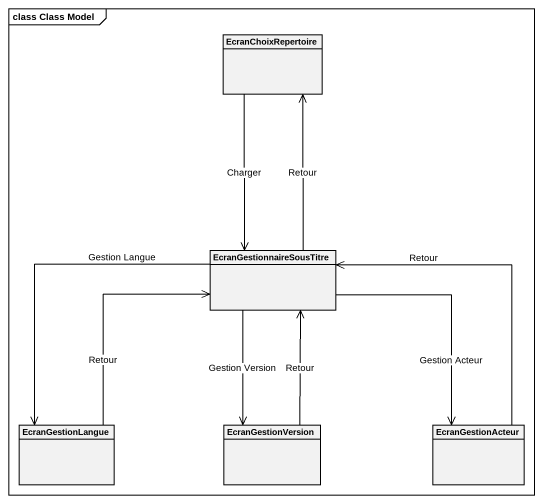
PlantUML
@startuml
mainframe class Class Model
hide circle
hide empty members
class EcranChoixRepertoire
class EcranGestionnaireSousTitre
class EcranGestionLangue
class EcranGestionVersion
class EcranGestionActeur
EcranChoixRepertoire --> EcranGestionnaireSousTitre : Charger
EcranGestionnaireSousTitre -up-> EcranChoixRepertoire : Retour
EcranGestionnaireSousTitre --> EcranGestionLangue : Gestion Langue
EcranGestionnaireSousTitre --> EcranGestionVersion : Gestion Version
EcranGestionnaireSousTitre --> EcranGestionActeur : Gestion Acteur
EcranGestionLangue -up-> EcranGestionnaireSousTitre : Retour
EcranGestionVersion -up-> EcranGestionnaireSousTitre : Retour
EcranGestionActeur -up-> EcranGestionnaireSousTitre : Retour
@enduml
